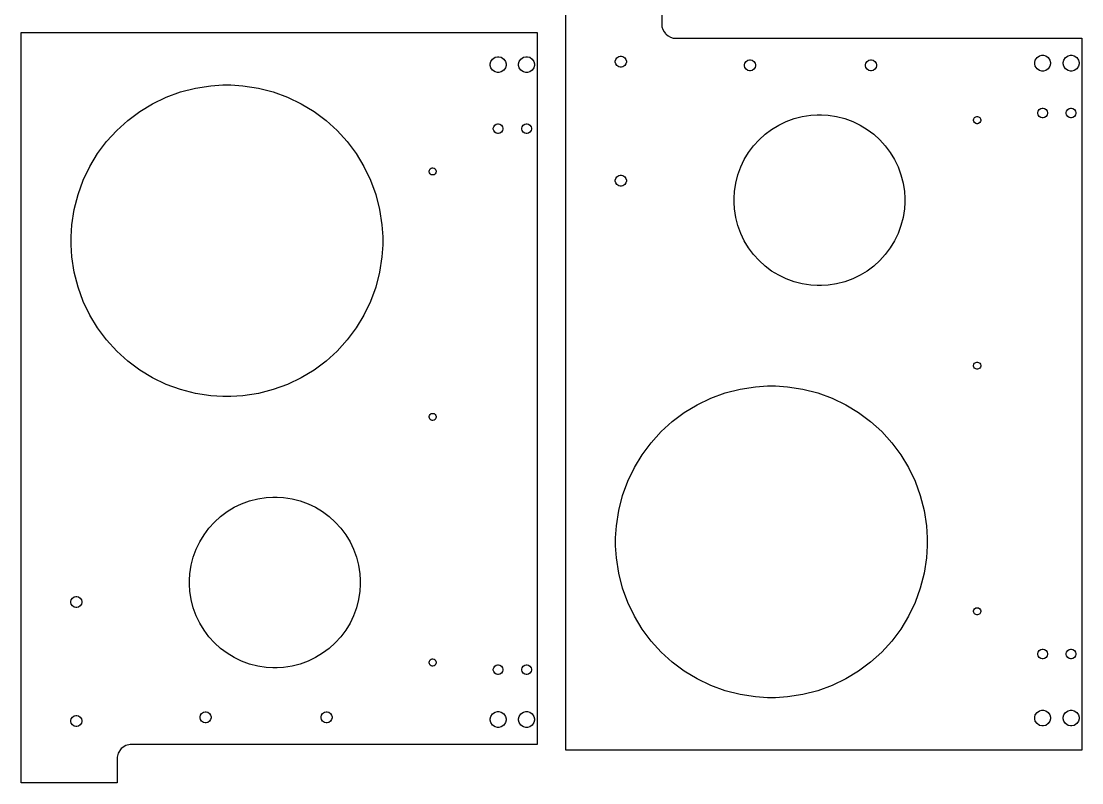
# Model space of a CAD drawing. Extents: x 0 to 18.6, y 0 to 38.3.
# Drawn here: x 0 to 18.62, y 0 to 13.38 of the extents above; entities that cross this region are included whole.
import ezdxf

# ---------------------------------------------------------------- set-up
doc = ezdxf.new("R2010")
doc.units = 0
doc.layers.get('0').update_dxf_attribs({"linetype": 'CONTINUOUS'})

msp = doc.modelspace()

# ---------------------------------------------------------------- linework, layer by layer
at = {"color": 0}
for points in [[(11.4975, 13.0778), (18.625, 13.0778), (18.625, 0.5778), (9.5625, 0.5778), (9.5625, 13.7528), (11.2475, 13.7528), (11.2475, 13.3278), (11.2475, 13.3156), (11.2523, 13.2788), (11.2665, 13.2321), (11.2895, 13.1891), (11.3121, 13.1597), (11.3208, 13.151), (11.3294, 13.1424), (11.3588, 13.1198), (11.4018, 13.0968), (11.4485, 13.0827), (11.4852, 13.0778), (11.4975, 13.0778)], [(9.0625, 0.677789), (1.935, 0.677789), (1.91064, 0.677789), (1.83768, 0.658149), (1.75819, 0.604601), (1.70464, 0.525119), (1.685, 0.452149), (1.685, 0.427789), (1.685, 0.002767), (0, 0.002767), (0, 13.1778), (9.0625, 13.1778), (9.0625, 0.677789)], [(8.375, 12.7548), (8.38857, 12.7548), (8.42925, 12.7438), (8.47364, 12.7139), (8.50347, 12.6696), (8.51449, 12.6289), (8.51449, 12.6153), (8.51449, 12.6017), (8.50347, 12.561), (8.47364, 12.5167), (8.42925, 12.4868), (8.38857, 12.4758), (8.375, 12.4758), (8.36139, 12.4758), (8.32069, 12.4868), (8.27636, 12.5167), (8.24647, 12.561), (8.23551, 12.6017), (8.23551, 12.6153), (8.23551, 12.6289), (8.24647, 12.6696), (8.27636, 12.7139), (8.32069, 12.7438), (8.36139, 12.7548), (8.375, 12.7548)], [(8.875, 12.7548), (8.88857, 12.7548), (8.92925, 12.7438), (8.97364, 12.7139), (9.00347, 12.6696), (9.01449, 12.6289), (9.01449, 12.6153), (9.01449, 12.6017), (9.00347, 12.561), (8.97364, 12.5167), (8.92925, 12.4868), (8.88857, 12.4758), (8.875, 12.4758), (8.86139, 12.4758), (8.82069, 12.4868), (8.77636, 12.5167), (8.74647, 12.561), (8.73551, 12.6017), (8.73551, 12.6153), (8.73551, 12.6289), (8.74647, 12.6696), (8.77636, 12.7139), (8.82069, 12.7438), (8.86139, 12.7548), (8.875, 12.7548)], [(10.53, 12.764), (10.5394, 12.764), (10.5677, 12.7564), (10.5984, 12.7357), (10.6191, 12.705), (10.6267, 12.6767), (10.6267, 12.6673), (10.6267, 12.6579), (10.6191, 12.6296), (10.5984, 12.5988), (10.5677, 12.5781), (10.5394, 12.5705), (10.53, 12.5705), (10.5206, 12.5705), (10.4923, 12.5781), (10.4616, 12.5988), (10.4409, 12.6296), (10.4333, 12.6579), (10.4333, 12.6673), (10.4333, 12.6767), (10.4409, 12.705), (10.4616, 12.7357), (10.4923, 12.7564), (10.5206, 12.764), (10.53, 12.764)], [(12.7996, 12.7002), (12.809, 12.7002), (12.8372, 12.6926), (12.8679, 12.6719), (12.8887, 12.6412), (12.8963, 12.6129), (12.8963, 12.6035), (12.8963, 12.5941), (12.8887, 12.5658), (12.8679, 12.5351), (12.8372, 12.5144), (12.809, 12.5067), (12.7996, 12.5067), (12.7902, 12.5067), (12.7619, 12.5144), (12.7312, 12.5351), (12.7104, 12.5658), (12.7028, 12.5941), (12.7028, 12.6035), (12.7028, 12.6129), (12.7104, 12.6412), (12.7312, 12.6719), (12.7619, 12.6926), (12.7902, 12.7002), (12.7996, 12.7002)], [(14.9246, 12.7002), (14.934, 12.7002), (14.9622, 12.6926), (14.9929, 12.6719), (15.0136, 12.6412), (15.0214, 12.6129), (15.0214, 12.6035), (15.0214, 12.5941), (15.0136, 12.5658), (14.9929, 12.5351), (14.9622, 12.5144), (14.934, 12.5067), (14.9246, 12.5067), (14.9151, 12.5067), (14.8869, 12.5144), (14.8561, 12.5351), (14.8354, 12.5658), (14.8279, 12.5941), (14.8279, 12.6035), (14.8279, 12.6129), (14.8354, 12.6412), (14.8561, 12.6719), (14.8869, 12.6926), (14.9151, 12.7002), (14.9246, 12.7002)], [(17.9375, 12.7798), (17.9511, 12.7798), (17.9918, 12.7688), (18.0361, 12.7389), (18.066, 12.6946), (18.0769, 12.6539), (18.0769, 12.6403), (18.0769, 12.6267), (18.066, 12.586), (18.0361, 12.5417), (17.9918, 12.5118), (17.9511, 12.5008), (17.9375, 12.5008), (17.9239, 12.5008), (17.8832, 12.5118), (17.8389, 12.5417), (17.809, 12.586), (17.7981, 12.6267), (17.7981, 12.6403), (17.7981, 12.6539), (17.809, 12.6946), (17.8389, 12.7389), (17.8832, 12.7688), (17.9239, 12.7798), (17.9375, 12.7798)], [(18.4375, 12.7798), (18.4511, 12.7798), (18.4918, 12.7688), (18.5361, 12.7389), (18.566, 12.6946), (18.5769, 12.6539), (18.5769, 12.6403), (18.5769, 12.6267), (18.566, 12.586), (18.5361, 12.5417), (18.4918, 12.5118), (18.4511, 12.5008), (18.4375, 12.5008), (18.4239, 12.5008), (18.3832, 12.5118), (18.3389, 12.5417), (18.309, 12.586), (18.2981, 12.6267), (18.2981, 12.6403), (18.2981, 12.6539), (18.309, 12.6946), (18.3389, 12.7389), (18.3832, 12.7688), (18.4239, 12.7798), (18.4375, 12.7798)], [(3.61253, 12.259), (3.68246, 12.259), (3.89236, 12.2449), (4.16417, 12.2034), (4.42654, 12.136), (4.67806, 12.0439), (4.91732, 11.9287), (5.14307, 11.7915), (5.35379, 11.634), (5.54818, 11.4573), (5.72488, 11.2629), (5.88243, 11.0521), (6.01958, 10.8264), (6.13482, 10.5871), (6.22689, 10.3356), (6.29432, 10.0732), (6.33583, 9.80143), (6.34999, 9.59153), (6.34999, 9.52154), (6.34999, 9.45161), (6.33583, 9.24164), (6.29432, 8.96989), (6.22689, 8.70751), (6.13482, 8.456), (6.01958, 8.21669), (5.88243, 7.991), (5.72488, 7.78028), (5.54818, 7.58583), (5.35379, 7.40918), (5.14307, 7.25157), (4.91732, 7.11447), (4.67806, 6.99918), (4.42654, 6.90712), (4.16417, 6.83968), (3.89236, 6.79818), (3.68246, 6.78401), (3.61253, 6.78401), (3.54254, 6.78401), (3.33257, 6.79818), (3.06082, 6.83968), (2.79844, 6.90712), (2.54693, 6.99918), (2.30761, 7.11447), (2.08192, 7.25157), (1.87121, 7.40918), (1.67676, 7.58583), (1.50011, 7.78028), (1.3425, 7.991), (1.2054, 8.21669), (1.09012, 8.456), (0.998047, 8.70751), (0.93061, 8.96989), (0.889106, 9.24164), (0.875, 9.45161), (0.875, 9.52154), (0.875, 9.59153), (0.889106, 9.80143), (0.93061, 10.0732), (0.998047, 10.3356), (1.09012, 10.5871), (1.2054, 10.8264), (1.3425, 11.0521), (1.50011, 11.2629), (1.67676, 11.4573), (1.87121, 11.634), (2.08192, 11.7915), (2.30761, 11.9287), (2.54693, 12.0439), (2.79844, 12.136), (3.06082, 12.2034), (3.33257, 12.2449), (3.54254, 12.259), (3.61253, 12.259)], [(14.0175, 11.7341), (14.0558, 11.7341), (14.1708, 11.7263), (14.3197, 11.7036), (14.4636, 11.6666), (14.6014, 11.6162), (14.7325, 11.553), (14.8561, 11.4779), (14.9717, 11.3915), (15.0782, 11.2947), (15.175, 11.1882), (15.2614, 11.0727), (15.3364, 10.9491), (15.3996, 10.8179), (15.45, 10.6801), (15.4871, 10.5363), (15.5097, 10.3874), (15.5175, 10.2724), (15.5175, 10.2341), (15.5175, 10.1957), (15.5097, 10.0807), (15.4871, 9.93175), (15.45, 9.78803), (15.3996, 9.65018), (15.3364, 9.5191), (15.2614, 9.3954), (15.175, 9.27994), (15.0782, 9.17339), (14.9717, 9.07661), (14.8561, 8.99024), (14.7325, 8.9151), (14.6014, 8.85194), (14.4636, 8.80149), (14.3197, 8.76454), (14.1708, 8.74181), (14.0558, 8.73406), (14.0175, 8.73406), (13.9792, 8.73406), (13.8642, 8.74181), (13.7152, 8.76454), (13.5715, 8.80149), (13.4336, 8.85194), (13.3025, 8.9151), (13.1788, 8.99024), (13.0634, 9.07661), (12.9568, 9.17339), (12.86, 9.27994), (12.7737, 9.3954), (12.6985, 9.5191), (12.6354, 9.65018), (12.5849, 9.78803), (12.548, 9.93175), (12.5252, 10.0807), (12.5175, 10.1957), (12.5175, 10.2341), (12.5175, 10.2724), (12.5252, 10.3874), (12.548, 10.5363), (12.5849, 10.6801), (12.6354, 10.8179), (12.6985, 10.9491), (12.7737, 11.0727), (12.86, 11.1882), (12.9568, 11.2947), (13.0634, 11.3915), (13.1788, 11.4779), (13.3025, 11.553), (13.4336, 11.6162), (13.5715, 11.6666), (13.7152, 11.7036), (13.8642, 11.7263), (13.9792, 11.7341), (14.0175, 11.7341)], [(17.9375, 11.85), (17.9457, 11.85), (17.9706, 11.8434), (17.9974, 11.8253), (18.0156, 11.7983), (18.0222, 11.7735), (18.0222, 11.7653), (18.0222, 11.7571), (18.0156, 11.7323), (17.9974, 11.7053), (17.9706, 11.6872), (17.9457, 11.6805), (17.9375, 11.6805), (17.9292, 11.6805), (17.9044, 11.6872), (17.8775, 11.7053), (17.8594, 11.7323), (17.8528, 11.7571), (17.8528, 11.7653), (17.8528, 11.7735), (17.8594, 11.7983), (17.8775, 11.8253), (17.9044, 11.8434), (17.9292, 11.85), (17.9375, 11.85)], [(18.4375, 11.85), (18.4457, 11.85), (18.4706, 11.8434), (18.4974, 11.8253), (18.5156, 11.7983), (18.5222, 11.7735), (18.5222, 11.7653), (18.5222, 11.7571), (18.5156, 11.7323), (18.4974, 11.7053), (18.4706, 11.6872), (18.4457, 11.6805), (18.4375, 11.6805), (18.4292, 11.6805), (18.4044, 11.6872), (18.3775, 11.7053), (18.3594, 11.7323), (18.3528, 11.7571), (18.3528, 11.7653), (18.3528, 11.7735), (18.3594, 11.7983), (18.3775, 11.8253), (18.4044, 11.8434), (18.4292, 11.85), (18.4375, 11.85)], [(8.375, 11.575), (8.38325, 11.575), (8.40799, 11.5684), (8.4349, 11.5502), (8.45307, 11.5233), (8.45975, 11.4986), (8.45975, 11.4903), (8.45975, 11.482), (8.45307, 11.4573), (8.4349, 11.4304), (8.40799, 11.4122), (8.38325, 11.4055), (8.375, 11.4055), (8.36669, 11.4055), (8.34196, 11.4122), (8.31506, 11.4304), (8.29688, 11.4573), (8.29025, 11.482), (8.29025, 11.4903), (8.29025, 11.4986), (8.29688, 11.5233), (8.31506, 11.5502), (8.34196, 11.5684), (8.36669, 11.575), (8.375, 11.575)], [(8.875, 11.575), (8.88325, 11.575), (8.90799, 11.5684), (8.9349, 11.5502), (8.95307, 11.5233), (8.95975, 11.4986), (8.95975, 11.4903), (8.95975, 11.482), (8.95307, 11.4573), (8.9349, 11.4304), (8.90799, 11.4122), (8.88325, 11.4055), (8.875, 11.4055), (8.86669, 11.4055), (8.84196, 11.4122), (8.81506, 11.4304), (8.79688, 11.4573), (8.79025, 11.482), (8.79025, 11.4903), (8.79025, 11.4986), (8.79688, 11.5233), (8.81506, 11.5502), (8.84196, 11.5684), (8.86669, 11.575), (8.875, 11.575)], [(16.7875, 11.7028), (16.7936, 11.7028), (16.8118, 11.6979), (16.8317, 11.6845), (16.845, 11.6647), (16.85, 11.6464), (16.85, 11.6403), (16.85, 11.6342), (16.845, 11.616), (16.8317, 11.5961), (16.8118, 11.5827), (16.7936, 11.5778), (16.7875, 11.5778), (16.7814, 11.5778), (16.7632, 11.5827), (16.7433, 11.5961), (16.7299, 11.616), (16.725, 11.6342), (16.725, 11.6403), (16.725, 11.6464), (16.7299, 11.6647), (16.7433, 11.6845), (16.7632, 11.6979), (16.7814, 11.7028), (16.7875, 11.7028)], [(7.22499, 10.8028), (7.23107, 10.8028), (7.24929, 10.7979), (7.26915, 10.7845), (7.28256, 10.7647), (7.28749, 10.7464), (7.28749, 10.7403), (7.28749, 10.7342), (7.28256, 10.716), (7.26915, 10.6961), (7.24929, 10.6827), (7.23107, 10.6778), (7.22499, 10.6778), (7.21886, 10.6778), (7.20063, 10.6827), (7.18078, 10.6961), (7.16738, 10.716), (7.16249, 10.7342), (7.16249, 10.7403), (7.16249, 10.7464), (7.16738, 10.7647), (7.18078, 10.7845), (7.20063, 10.7979), (7.21886, 10.8028), (7.22499, 10.8028)], [(10.53, 10.6745), (10.5394, 10.6745), (10.5677, 10.6669), (10.5984, 10.6462), (10.6191, 10.6155), (10.6267, 10.5872), (10.6267, 10.5778), (10.6267, 10.5684), (10.6191, 10.5402), (10.5984, 10.5094), (10.5677, 10.4887), (10.5394, 10.481), (10.53, 10.481), (10.5206, 10.481), (10.4923, 10.4887), (10.4616, 10.5094), (10.4409, 10.5402), (10.4333, 10.5684), (10.4333, 10.5778), (10.4333, 10.5872), (10.4409, 10.6155), (10.4616, 10.6462), (10.4923, 10.6669), (10.5206, 10.6745), (10.53, 10.6745)], [(16.7875, 7.39031), (16.7936, 7.39031), (16.8118, 7.38542), (16.8317, 7.37201), (16.845, 7.35215), (16.85, 7.33393), (16.85, 7.32781), (16.85, 7.32172), (16.845, 7.3035), (16.8317, 7.28364), (16.8118, 7.27024), (16.7936, 7.26531), (16.7875, 7.26531), (16.7814, 7.26531), (16.7632, 7.27024), (16.7433, 7.28364), (16.7299, 7.3035), (16.725, 7.32172), (16.725, 7.32781), (16.725, 7.33393), (16.7299, 7.35215), (16.7433, 7.37201), (16.7632, 7.38542), (16.7814, 7.39031), (16.7875, 7.39031)], [(13.175, 6.97151), (13.245, 6.97151), (13.4549, 6.95742), (13.7267, 6.9159), (13.989, 6.84847), (14.2406, 6.7564), (14.4799, 6.64117), (14.7056, 6.50401), (14.9162, 6.34646), (15.1107, 6.16976), (15.2874, 5.97537), (15.445, 5.76465), (15.5821, 5.5389), (15.6974, 5.29964), (15.7894, 5.04812), (15.8568, 4.78575), (15.8983, 4.51394), (15.9125, 4.30404), (15.9125, 4.23406), (15.9125, 4.16411), (15.8983, 3.95415), (15.8568, 3.6824), (15.7894, 3.42003), (15.6974, 3.16851), (15.5821, 2.92919), (15.445, 2.7035), (15.2874, 2.49278), (15.1107, 2.29833), (14.9162, 2.12169), (14.7056, 1.96408), (14.4799, 1.82699), (14.2406, 1.71169), (13.989, 1.61962), (13.7267, 1.55219), (13.4549, 1.51069), (13.245, 1.49653), (13.175, 1.49653), (13.105, 1.49653), (12.8951, 1.51069), (12.6233, 1.55219), (12.3609, 1.61962), (12.1094, 1.71169), (11.8701, 1.82699), (11.6444, 1.96408), (11.4337, 2.12169), (11.2393, 2.29833), (11.0626, 2.49278), (10.905, 2.7035), (10.7679, 2.92919), (10.6526, 3.16851), (10.5605, 3.42003), (10.4931, 3.6824), (10.4516, 3.95415), (10.4375, 4.16411), (10.4375, 4.23406), (10.4375, 4.30404), (10.4516, 4.51394), (10.4931, 4.78575), (10.5605, 5.04812), (10.6526, 5.29964), (10.7679, 5.5389), (10.905, 5.76465), (11.0626, 5.97537), (11.2393, 6.16976), (11.4337, 6.34646), (11.6444, 6.50401), (11.8701, 6.64117), (12.1094, 6.7564), (12.3609, 6.84847), (12.6233, 6.9159), (12.8951, 6.95742), (13.105, 6.97151), (13.175, 6.97151)], [(7.22499, 6.49029), (7.23107, 6.49029), (7.24929, 6.4854), (7.26915, 6.472), (7.28256, 6.45215), (7.28749, 6.43392), (7.28749, 6.42779), (7.28749, 6.42171), (7.28256, 6.40349), (7.26915, 6.38363), (7.24929, 6.37022), (7.23107, 6.36529), (7.22499, 6.36529), (7.21886, 6.36529), (7.20063, 6.37022), (7.18078, 6.38363), (7.16738, 6.40349), (7.16249, 6.42171), (7.16249, 6.42779), (7.16249, 6.43392), (7.16738, 6.45215), (7.18078, 6.472), (7.20063, 6.4854), (7.21886, 6.49029), (7.22499, 6.49029)], [(4.45503, 5.02154), (4.49333, 5.02154), (4.60835, 5.01383), (4.75726, 4.9911), (4.90104, 4.9541), (5.03885, 4.90369), (5.16997, 4.8405), (5.29368, 4.7654), (5.40913, 4.67904), (5.51563, 4.58219), (5.61247, 4.47569), (5.69883, 4.36025), (5.77393, 4.23654), (5.83713, 4.10542), (5.88753, 3.96761), (5.92453, 3.82383), (5.94726, 3.67492), (5.95503, 3.5599), (5.95503, 3.52154), (5.95503, 3.48324), (5.94726, 3.36822), (5.92453, 3.21924), (5.88753, 3.07553), (5.83713, 2.93767), (5.77393, 2.80658), (5.69883, 2.68289), (5.61247, 2.56743), (5.51563, 2.46089), (5.40913, 2.3641), (5.29368, 2.27772), (5.16997, 2.20258), (5.03885, 2.13943), (4.90104, 2.08897), (4.75726, 2.05203), (4.60835, 2.02929), (4.49333, 2.02154), (4.45503, 2.02154), (4.41667, 2.02154), (4.30165, 2.02929), (4.15267, 2.05203), (4.00896, 2.08897), (3.8711, 2.13943), (3.74001, 2.20258), (3.61632, 2.27772), (3.50088, 2.3641), (3.39432, 2.46089), (3.29753, 2.56743), (3.21115, 2.68289), (3.13601, 2.80658), (3.07286, 2.93767), (3.0224, 3.07553), (2.98546, 3.21924), (2.96272, 3.36822), (2.95503, 3.48324), (2.95503, 3.52154), (2.95503, 3.5599), (2.96272, 3.67492), (2.98546, 3.82383), (3.0224, 3.96761), (3.07286, 4.10542), (3.13601, 4.23654), (3.21115, 4.36025), (3.29753, 4.47569), (3.39432, 4.58219), (3.50088, 4.67904), (3.61632, 4.7654), (3.74001, 4.8405), (3.8711, 4.90369), (4.00896, 4.9541), (4.15267, 4.9911), (4.30165, 5.01383), (4.41667, 5.02154), (4.45503, 5.02154)], [(0.967503, 3.27453), (0.976887, 3.27453), (1.00515, 3.26693), (1.03586, 3.24621), (1.05659, 3.2155), (1.06424, 3.18722), (1.06424, 3.17779), (1.06424, 3.1684), (1.05659, 3.14014), (1.03586, 3.10943), (1.00515, 3.08871), (0.976887, 3.08106), (0.967503, 3.08106), (0.958062, 3.08106), (0.929796, 3.08871), (0.899089, 3.10943), (0.878364, 3.14014), (0.870768, 3.1684), (0.870768, 3.17779), (0.870768, 3.18722), (0.878364, 3.2155), (0.899089, 3.24621), (0.929796, 3.26693), (0.958062, 3.27453), (0.967503, 3.27453)], [(16.7875, 3.07781), (16.7936, 3.07781), (16.8118, 3.07292), (16.8317, 3.05951), (16.845, 3.03965), (16.85, 3.02143), (16.85, 3.01531), (16.85, 3.00922), (16.845, 2.991), (16.8317, 2.97114), (16.8118, 2.95774), (16.7936, 2.95281), (16.7875, 2.95281), (16.7814, 2.95281), (16.7632, 2.95774), (16.7433, 2.97114), (16.7299, 2.991), (16.725, 3.00922), (16.725, 3.01531), (16.725, 3.02143), (16.7299, 3.03965), (16.7433, 3.05951), (16.7632, 3.07292), (16.7814, 3.07781), (16.7875, 3.07781)], [(17.9375, 2.35004), (17.9457, 2.35004), (17.9706, 2.34343), (17.9974, 2.32525), (18.0156, 2.29829), (18.0222, 2.27354), (18.0222, 2.26531), (18.0222, 2.25706), (18.0156, 2.23232), (17.9974, 2.20535), (17.9706, 2.18718), (17.9457, 2.1805), (17.9375, 2.1805), (17.9292, 2.1805), (17.9044, 2.18718), (17.8775, 2.20535), (17.8594, 2.23232), (17.8528, 2.25706), (17.8528, 2.26531), (17.8528, 2.27354), (17.8594, 2.29829), (17.8775, 2.32525), (17.9044, 2.34343), (17.9292, 2.35004), (17.9375, 2.35004)], [(18.4375, 2.35004), (18.4457, 2.35004), (18.4706, 2.34343), (18.4974, 2.32525), (18.5156, 2.29829), (18.5222, 2.27354), (18.5222, 2.26531), (18.5222, 2.25706), (18.5156, 2.23232), (18.4974, 2.20535), (18.4706, 2.18718), (18.4457, 2.1805), (18.4375, 2.1805), (18.4292, 2.1805), (18.4044, 2.18718), (18.3775, 2.20535), (18.3594, 2.23232), (18.3528, 2.25706), (18.3528, 2.26531), (18.3528, 2.27354), (18.3594, 2.29829), (18.3775, 2.32525), (18.4044, 2.34343), (18.4292, 2.35004), (18.4375, 2.35004)], [(7.22499, 2.17779), (7.23107, 2.17779), (7.24929, 2.1729), (7.26915, 2.1595), (7.28256, 2.13965), (7.28749, 2.12142), (7.28749, 2.11529), (7.28749, 2.10921), (7.28256, 2.09099), (7.26915, 2.07113), (7.24929, 2.05772), (7.23107, 2.05279), (7.22499, 2.05279), (7.21886, 2.05279), (7.20063, 2.05772), (7.18078, 2.07113), (7.16738, 2.09099), (7.16249, 2.10921), (7.16249, 2.11529), (7.16249, 2.12142), (7.16738, 2.13965), (7.18078, 2.1595), (7.20063, 2.1729), (7.21886, 2.17779), (7.22499, 2.17779)], [(8.375, 2.07503), (8.38325, 2.07503), (8.40799, 2.06842), (8.4349, 2.05024), (8.45307, 2.02333), (8.45975, 1.99858), (8.45975, 1.99029), (8.45975, 1.98204), (8.45307, 1.95731), (8.4349, 1.93039), (8.40799, 1.91222), (8.38325, 1.90554), (8.375, 1.90554), (8.36669, 1.90554), (8.34196, 1.91222), (8.31506, 1.93039), (8.29688, 1.95731), (8.29025, 1.98204), (8.29025, 1.99029), (8.29025, 1.99858), (8.29688, 2.02333), (8.31506, 2.05024), (8.34196, 2.06842), (8.36669, 2.07503), (8.375, 2.07503)], [(8.875, 2.07503), (8.88325, 2.07503), (8.90799, 2.06842), (8.9349, 2.05024), (8.95307, 2.02333), (8.95975, 1.99858), (8.95975, 1.99029), (8.95975, 1.98204), (8.95307, 1.95731), (8.9349, 1.93039), (8.90799, 1.91222), (8.88325, 1.90554), (8.875, 1.90554), (8.86669, 1.90554), (8.84196, 1.91222), (8.81506, 1.93039), (8.79688, 1.95731), (8.79025, 1.98204), (8.79025, 1.99029), (8.79025, 1.99858), (8.79688, 2.02333), (8.81506, 2.05024), (8.84196, 2.06842), (8.86669, 2.07503), (8.875, 2.07503)], [(0.967503, 1.18506), (0.976887, 1.18506), (1.00515, 1.17746), (1.03586, 1.15674), (1.05659, 1.12603), (1.06424, 1.09777), (1.06424, 1.08832), (1.06424, 1.07894), (1.05659, 1.05067), (1.03586, 1.01991), (1.00515, 0.999186), (0.976887, 0.991536), (0.967503, 0.991536), (0.958062, 0.991536), (0.929796, 0.999186), (0.899089, 1.01991), (0.878364, 1.05067), (0.870768, 1.07894), (0.870768, 1.08832), (0.870768, 1.09777), (0.878364, 1.12603), (0.899089, 1.15674), (0.929796, 1.17746), (0.958062, 1.18506), (0.967503, 1.18506)], [(3.23708, 1.24886), (3.24647, 1.24886), (3.27474, 1.24127), (3.30544, 1.22054), (3.32617, 1.18978), (3.33382, 1.16151), (3.33382, 1.15207), (3.33382, 1.14269), (3.32617, 1.11442), (3.30544, 1.08371), (3.27474, 1.06299), (3.24647, 1.05534), (3.23708, 1.05534), (3.22765, 1.05534), (3.19937, 1.06299), (3.16868, 1.08371), (3.14794, 1.11442), (3.14035, 1.14269), (3.14035, 1.15207), (3.14035, 1.16151), (3.14794, 1.18978), (3.16868, 1.22054), (3.19937, 1.24127), (3.22765, 1.24886), (3.23708, 1.24886)], [(5.36208, 1.24886), (5.37147, 1.24886), (5.39974, 1.24127), (5.43044, 1.22054), (5.45117, 1.18978), (5.45882, 1.16151), (5.45882, 1.15207), (5.45882, 1.14269), (5.45117, 1.11442), (5.43044, 1.08371), (5.39974, 1.06299), (5.37147, 1.05534), (5.36208, 1.05534), (5.35265, 1.05534), (5.32438, 1.06299), (5.29368, 1.08371), (5.27294, 1.11442), (5.26535, 1.14269), (5.26535, 1.15207), (5.26535, 1.16151), (5.27294, 1.18978), (5.29368, 1.22054), (5.32438, 1.24127), (5.35265, 1.24886), (5.36208, 1.24886)], [(8.375, 1.25478), (8.38857, 1.25478), (8.42925, 1.24382), (8.47364, 1.21392), (8.50347, 1.1696), (8.51449, 1.12891), (8.51449, 1.11529), (8.51449, 1.10173), (8.50347, 1.06103), (8.47364, 1.01666), (8.42925, 0.986817), (8.38857, 0.975803), (8.375, 0.975803), (8.36139, 0.975803), (8.32069, 0.986817), (8.27636, 1.01666), (8.24647, 1.06103), (8.23551, 1.10173), (8.23551, 1.11529), (8.23551, 1.12891), (8.24647, 1.1696), (8.27636, 1.21392), (8.32069, 1.24382), (8.36139, 1.25478), (8.375, 1.25478)], [(8.875, 1.25478), (8.88857, 1.25478), (8.92925, 1.24382), (8.97364, 1.21392), (9.00347, 1.1696), (9.01449, 1.12891), (9.01449, 1.11529), (9.01449, 1.10173), (9.00347, 1.06103), (8.97364, 1.01666), (8.92925, 0.986817), (8.88857, 0.975803), (8.875, 0.975803), (8.86139, 0.975803), (8.82069, 0.986817), (8.77636, 1.01666), (8.74647, 1.06103), (8.73551, 1.10173), (8.73551, 1.11529), (8.73551, 1.12891), (8.74647, 1.1696), (8.77636, 1.21392), (8.82069, 1.24382), (8.86139, 1.25478), (8.875, 1.25478)], [(17.9375, 1.27978), (17.9511, 1.27978), (17.9918, 1.26883), (18.0361, 1.23893), (18.066, 1.19461), (18.0769, 1.15392), (18.0769, 1.1403), (18.0769, 1.12674), (18.066, 1.08605), (18.0361, 1.04167), (17.9918, 1.01177), (17.9511, 1.00076), (17.9375, 1.00076), (17.9239, 1.00076), (17.8832, 1.01177), (17.8389, 1.04167), (17.809, 1.08605), (17.7981, 1.12674), (17.7981, 1.1403), (17.7981, 1.15392), (17.809, 1.19461), (17.8389, 1.23893), (17.8832, 1.26883), (17.9239, 1.27978), (17.9375, 1.27978)], [(18.4375, 1.27978), (18.4511, 1.27978), (18.4918, 1.26883), (18.5361, 1.23893), (18.566, 1.19461), (18.5769, 1.15392), (18.5769, 1.1403), (18.5769, 1.12674), (18.566, 1.08605), (18.5361, 1.04167), (18.4918, 1.01177), (18.4511, 1.00076), (18.4375, 1.00076), (18.4239, 1.00076), (18.3832, 1.01177), (18.3389, 1.04167), (18.309, 1.08605), (18.2981, 1.12674), (18.2981, 1.1403), (18.2981, 1.15392), (18.309, 1.19461), (18.3389, 1.23893), (18.3832, 1.26883), (18.4239, 1.27978), (18.4375, 1.27978)]]:
    msp.add_lwpolyline(points, close=True, dxfattribs=at)

doc.saveas('drawing.dxf')
